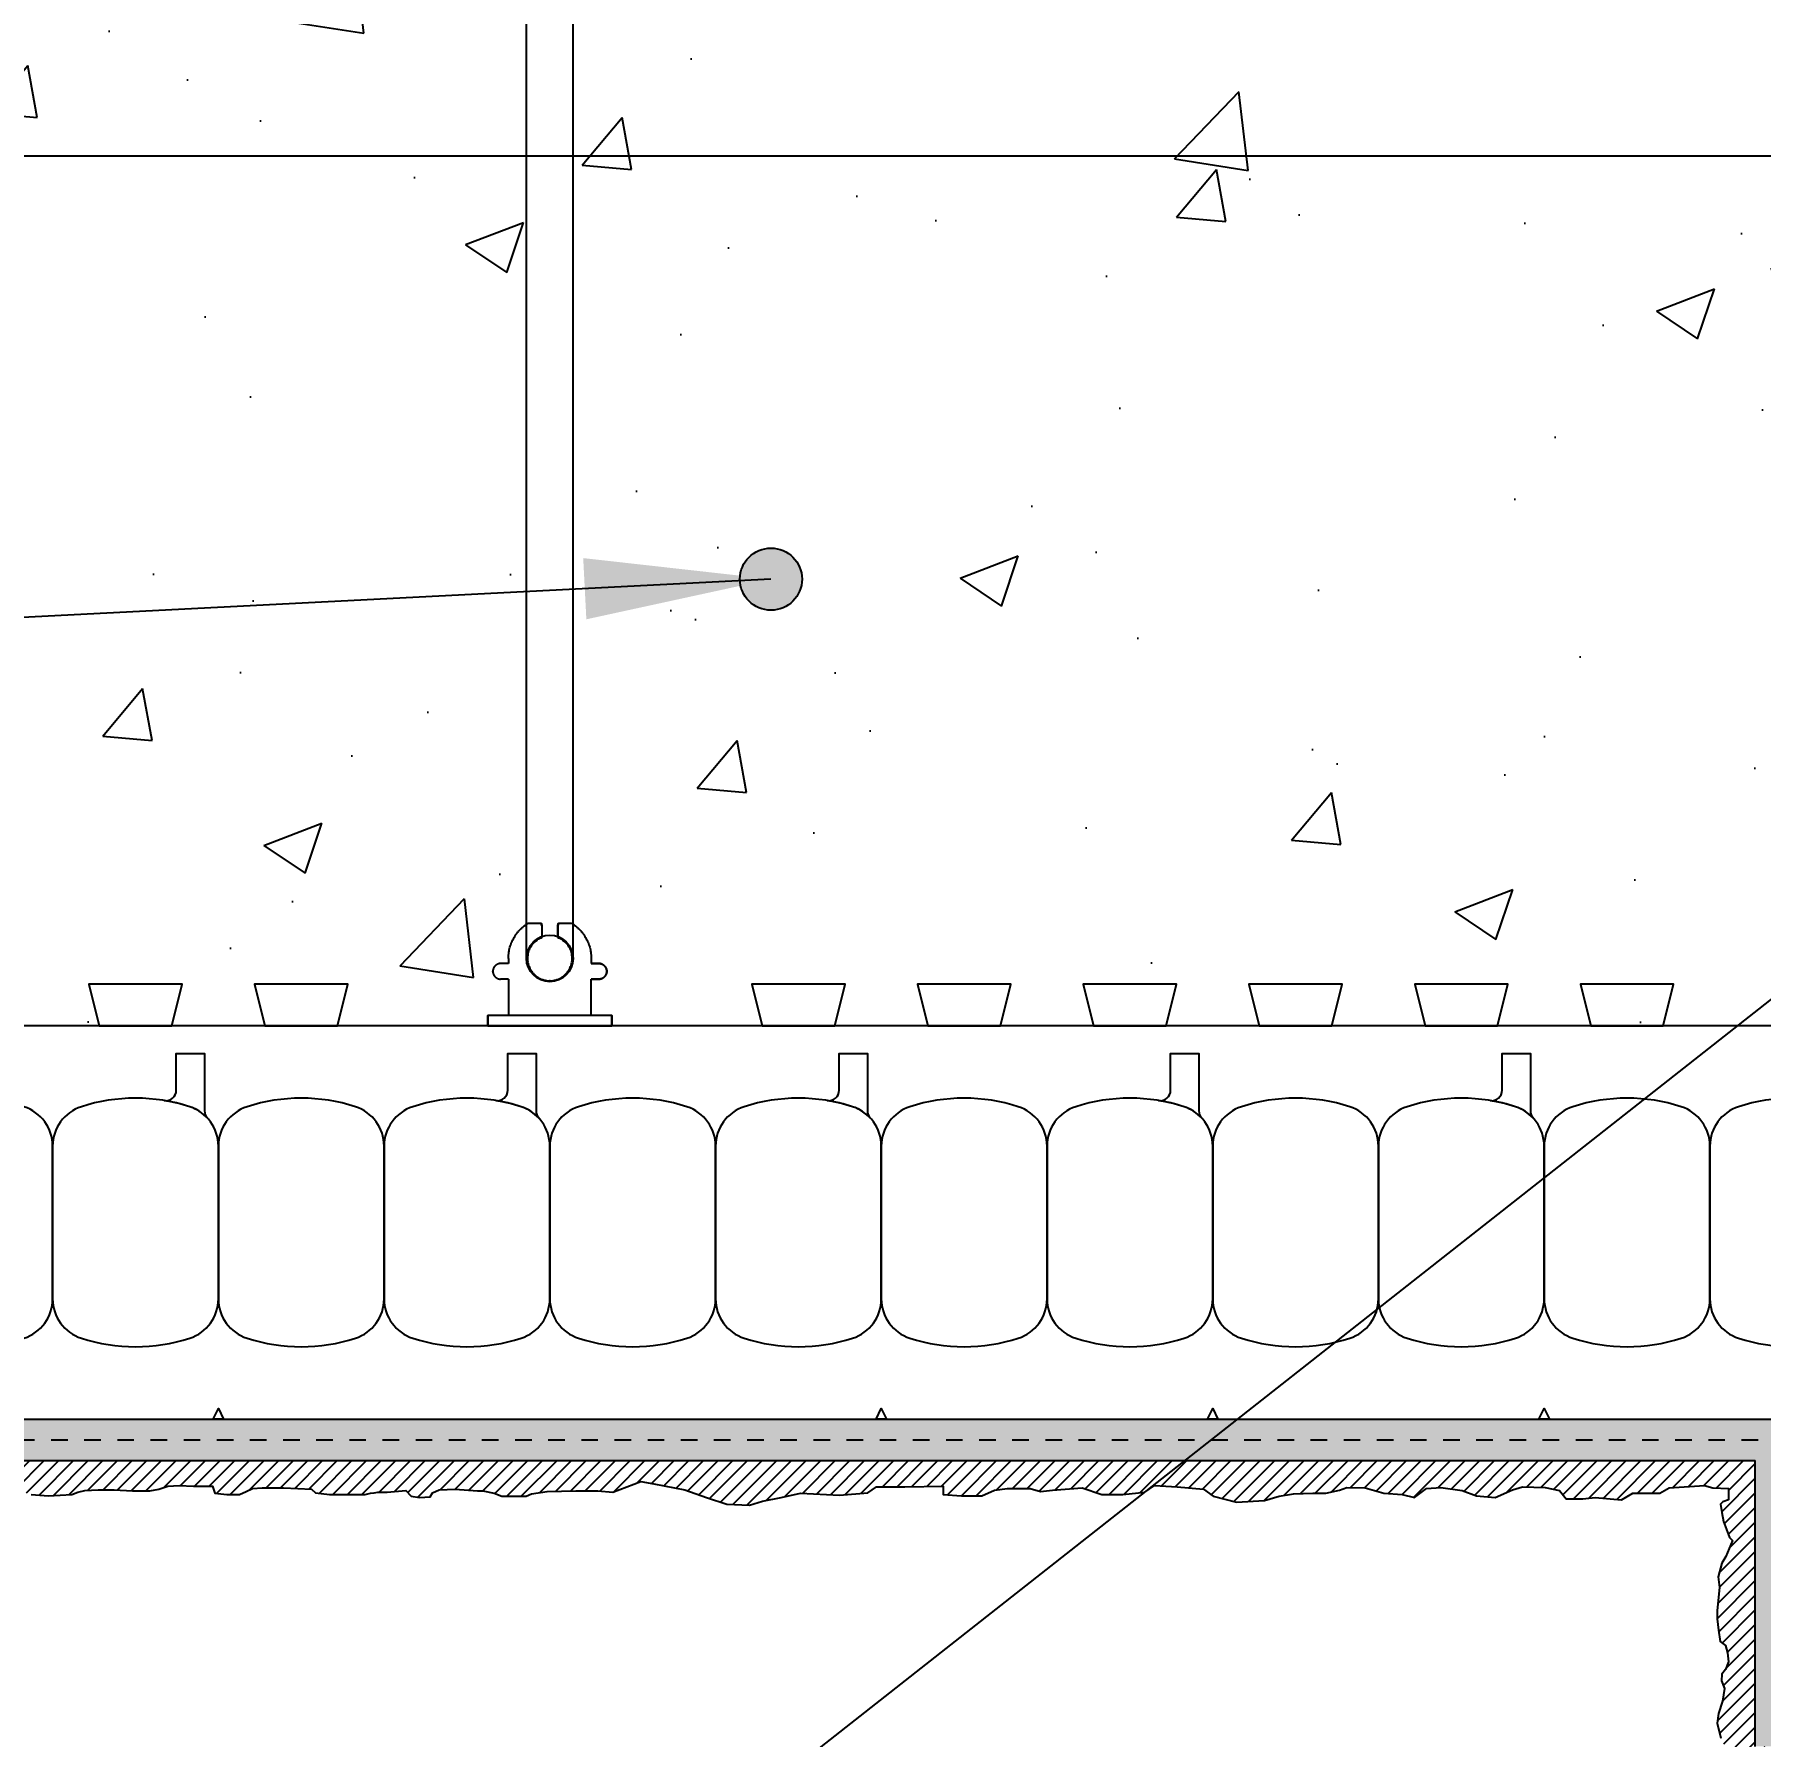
# Model space of a CAD drawing. Header units: inches. Extents: x 2946.6 to 3002.8, y 460.2 to 543.2.
# Drawn here: x 2966.12 to 2976.53, y 515.18 to 525.46 of the extents above; entities that cross this region are included whole.
import ezdxf

# ---------------------------------------------------------------- set-up
doc = ezdxf.new("R2010")
doc.units = ezdxf.units.IN
doc.header["$LTSCALE"] = 0.5
doc.header["$MEASUREMENT"] = 0
doc.linetypes.add('DASHED2', pattern=[0.375, 0.25, -0.125])
doc.layers.get('0').update_dxf_attribs({"linetype": 'CONTINUOUS'})
doc.layers.get('Defpoints').update_dxf_attribs({"linetype": 'CONTINUOUS'})
for name, color, linetype in [('HATCH', 12, 'CONTINUOUS'), ('line25', 2, 'CONTINUOUS'), ('LINE50', 5, 'CONTINUOUS'), ('LINE65', 3, 'CONTINUOUS'), ('LINE9', 9, 'CONTINUOUS'), ('TEXT', 4, 'CONTINUOUS')]:
    doc.layers.add(name, color=color, linetype=linetype)
doc.styles.add('DIM', font='romans.shx', dxfattribs={"width": 0.7})
doc.dimstyles.new('ext_12', dxfattribs={"dimscale": 12, "dimtxt": 0.09375, "dimasz": 0.09375, "dimexe": 0.09375, "dimexo": 0.0625, "dimgap": 0.0625, "dimtad": 1, "dimdec": 1, "dimzin": 3, "dimdsep": 46, "dimlunit": 4, "dimtxsty": 'DIM', "dimcen": 0.09, "dimdle": 0.09375, "dimclrt": 4, "dimadec": 0, "dimazin": 0, "dimtfac": 1, "dimtdec": 1, "dimtmove": 2, "dimatfit": 3, "dimfxl": 0, "dimfrac": 2, "dimtolj": 1, "dimtzin": 0, "dimarcsym": 0})
doc.dimstyles.new('ext_8', dxfattribs={"dimscale": 8, "dimtxt": 0.09375, "dimasz": 0.09375, "dimexe": 0.09375, "dimexo": 0.0625, "dimgap": 0.0625, "dimtad": 1, "dimdec": 1, "dimzin": 3, "dimdsep": 46, "dimlunit": 4, "dimtxsty": 'DIM', "dimcen": 0.09, "dimdle": 0.09375, "dimclrt": 4, "dimadec": 0, "dimazin": 0, "dimtfac": 1, "dimtdec": 1, "dimtmove": 2, "dimatfit": 3, "dimfxl": 0, "dimfrac": 2, "dimtolj": 1, "dimtzin": 0, "dimarcsym": 0})

# ---------------------------------------------------------------- blocks, each defined once
blk = doc.blocks.new('Connector')
blk.add_point((0.2709174698770802, 1.661931555041463e-06))
at = {"layer": 'LINE9'}
for p, q in [((-3.258168725484012e-05, 0.3749992150000656), (3.258168725484012e-05, -0.3749992150000656)), ((0.06241786328238064, -0.3749992148524877), (0.06241786328238064, 0.3749992443783929)), ((0.2812174256824029, 0.2499994843784696), (0.06241786620012491, 0.2499994843784696))]:
    blk.add_line(p, q, dxfattribs=at)
for points, weights in [([(0.007417973282404233, 0.3749992443784497), (0.003675450510719713, 0.3749992443784497), (-3.25743263793754e-05, 0.3749992443784497)], [1, 0.9725870691378072, 0.9503054881147847]), ([(0.3272173336824018, 0.3434992873784556), (0.3081635517900478, 0.3434992873783988), (0.2812174256824314, 0.3165531612708667), (0.2812174256824029, 0.2974993793784568)], [1, 0.85355339, 0.85355339, 1]), ([(0.3280923319323996, 0.3434992873784556), (0.3272173336824302, 0.3434992873784556), (0.3272173336824018, 0.3434992873784556)], [1, 0.70710678, 1]), ([(0.3749672381823963, 0.2974993793784568), (0.3749672381823964, 0.3165531612708667), (0.3480211220747584, 0.3434992873783988), (0.3289673301823974, 0.3434992873784556)], [1, 0.85355339, 0.85355339, 1]), ([(0.4059171863186535, 0.2499994812478752), (0.5456119710193006, 0.2499994818511543), (0.6188283582062053, 0.1310289191654936)], [0.9584044154091053, 0.794674173519109, 0.86465157111261]), ([(0.6188283615153448, 0.05237709487580038), (0.6117085634233241, 0.04899987637845172), (0.6038283904591744, 0.04899987637845173)], [0.8361502417800951, 0.892081430621068, 1]), ([(0.6038283904591744, -0.0489998776216619), (0.6117085625107617, -0.048999877621605), (0.6188283599457839, -0.05237709537464598)], [1, 0.892081441770365, 0.8361502533368361]), ([(0.6188283613946357, -0.131028911892309), (0.5456119750629149, -0.2499994738277503), (0.4059171864701652, -0.2499994726211348)], [0.8646515744283529, 0.7946741696858824, 0.9584044151948177]), ([(0.2812174256824029, -0.2974993806216669), (0.2812174256824314, -0.3165531625140199), (0.3081635517900478, -0.3434992886216657), (0.3272173336824018, -0.3434992886216657)], [1, 0.85355339, 0.85355339, 1]), ([(0.3272173336824018, -0.3434992886216657), (0.2812174256824029, -0.3434992886216657), (0.2812174256824029, -0.2974993806216669)], [1, 0.70710678, 1]), ([(0.3289673301823974, -0.3434992886216657), (0.3480211120747487, -0.3434992886216657), (0.3749672381823964, -0.3165531625140199), (0.3749672381823963, -0.2974993806216669)], [1, 0.85355339, 0.85355339, 1]), ([(0.3749672381823963, -0.2974993806216669), (0.3749672381823963, -0.3434992886216657), (0.3289673301823974, -0.3434992886216657)], [1, 0.70710678, 1]), ([(-3.257432646819325e-05, -0.3749992256215302), (0.003675450510687739, -0.374999225621644), (0.007417973282404233, -0.374999225621644)], [0.9503054881146419, 0.9725870691377194, 1])]:
    blk.add_rational_spline(points, weights, degree=2, dxfattribs=at)
for points, degree in [([(-3.257431322012394e-05, 0.3749992150000656), (0.002445673934634129, 0.3749992149990992), (0.004938010751889266, 0.3749992149986445), (0.007417973282404233, 0.3749992149986445)], 3), ([(0.007417973282404233, 0.3749992149986445), (0.02144967107233597, 0.3749992149986445), (0.05068376975444622, 0.3749992150304199), (0.06241786328238064, 0.3749992151096597), (0.06241786328238064, 0.3749992151476311)], 3), ([(0.3272173336824018, 0.3434992873784556), (0.3272173336824018, 0.3434992873784556), (0.3276798538016727, 0.3434992873784556), (0.3280923319323996, 0.3434992873784556)], 3), ([(0.3280923319323996, 0.3434992873784556), (0.3285048100631265, 0.3434992873784556), (0.3289673301823974, 0.3434992873784556), (0.3289673301823974, 0.3434992873784556)], 3), ([(0.2812174256824029, 0.2499994843784696), (0.2812174256824029, 0.2974993793784568)], 1), ([(0.3749672381823963, 0.2499994843784127), (0.3749672381823963, 0.2974993793784568)], 1), ([(0.4059171862823838, 0.2499994843784127), (0.3749672381824247, 0.2499994843784127)], 1), ([(0.4059171862823838, 0.2499994699233587), (0.4059171862823838, 0.2499994699233587)], 1), ([(0.4059171862823838, 0.249999476991042), (0.4059171862823838, 0.249999476991042)], 1), ([(0.4059171862823838, 0.2499994631285238), (0.4059171862823838, 0.2499994631285238)], 1), ([(0.4059171862943758, 0.249999472276335), (0.4059171862943758, 0.249999472276335)], 1), ([(0.4059171862944932, 0.2499994629444077), (0.4059171862944932, 0.2499994629444077)], 1), ([(0.4059171862943742, 0.249999481248273), (0.4059171862943742, 0.249999481248273)], 1), ([(0.4059171862823838, 0.2499994536202114), (0.4059171862823838, 0.2499994536202114)], 1), ([(0.4059171869207354, 0.2499994612480298), (0.4059171869207354, 0.2499994612480298)], 1), ([(0.4059171869207372, 0.2499994522762625), (0.4059171869207372, 0.2499994522762625)], 1), ([(0.4059171862823838, 0.2499994489084604), (0.4059171862823838, 0.2499994489084604)], 1), ([(0.4059171862823838, 0.2499994289085014), (0.4059171862823838, 0.2499994289085014)], 1), ([(0.4059171862823838, 0.2499994243785925), (0.4059171862823838, 0.2499994243785925)], 1), ([(0.4059171862823838, 0.2499994336203092), (0.4059171862823838, 0.2499994336203092)], 1), ([(0.4059171862823838, 0.2499994443784947), (0.4059171862823838, 0.2499994443784947)], 1), ([(0.4059171869025171, 0.249999441276436), (0.4059171869025171, 0.249999441276436)], 1), ([(0.4059171869023155, 0.249999436259208), (0.4059171869023155, 0.249999436259208)], 1), ([(0.4059171869023155, 0.2499994310406979), (0.4059171869023155, 0.2499994310406979)], 1), ([(0.4059171869207354, 0.2499994429444489), (0.4059171869207354, 0.2499994429444489)], 1), ([(0.4059171862823838, 0.249999412423512), (0.4059171862823838, 0.249999412423512)], 1), ([(0.4059171862823838, 0.2499994073660394), (0.4059171862823838, 0.2499994073660394)], 1), ([(0.4059171862823838, 0.2499994166809704), (0.4059171862823838, 0.2499994166809704)], 1), ([(0.4059171869022897, 0.2499994207671026), (0.4059171869022897, 0.2499994207671026)], 1), ([(0.4059171869024034, 0.2499994167795369), (0.4059171869024034, 0.2499994167795369)], 1), ([(0.4059171869024603, 0.24999941261155), (0.4059171869024603, 0.24999941261155)], 1), ([(0.6188283604591653, 0.1310289223200191), (0.6188283604591653, 0.05237707962402895)], 1), ([(0.6188283582062333, 0.1310289058735696), (0.6188283582062333, 0.1310289058735696)], 1), ([(0.6188283574903464, 0.1310288675704844), (0.6188283574903464, 0.1310288675704844)], 1), ([(0.6188283575187397, 0.1310288869905837), (0.6188283575187397, 0.1310288869905837)], 1), ([(0.6188283575901625, 0.1310288507556895), (0.6188283575901625, 0.1310288507556895)], 1), ([(0.6038283904591744, 0.04899987637845173), (0.5317104146954286, 0.04899987637845173)], 1), ([(0.5317104146954286, 0.0489998663784438), (0.5317104146954286, 0.0489998663784438)], 1), ([(0.5317104052942073, 0.04899987270937955), (0.5317104052942073, 0.04899987270937955)], 1), ([(0.5317103998444601, 0.04899985060399716), (0.5317103998444601, 0.04899985060399716)], 1), ([(0.531710395023997, 0.04899992448930039), (0.531710395023997, 0.04899992448930039)], 1), ([(0.5317103995546741, 0.04899992777115517), (0.5317103995546741, 0.04899992777115517)], 1), ([(0.5317103976323132, 0.04899992715247137), (0.5317103976323132, 0.04899992715247137)], 1), ([(0.5317104041095337, 0.04899992707033263), (0.5317104041095337, 0.04899992707033263)], 1), ([(0.5317104146954286, 0.04899984637848478), (0.5317104146954286, 0.04899984637848478)], 1), ([(0.5317104146954286, 0.04899982637852576), (0.5317104146954286, 0.04899982637852576)], 1), ([(0.5317104146954286, 0.04899980689510288), (0.5317104146954286, 0.04899980689510288)], 1), ([(0.6038283904591744, 0.04899987511755102), (0.6089535437752751, 0.04899987429752786), (0.6141977466683137, 0.05018059706043845), (0.6188283630154707, 0.05237709171308937)], 3), ([(0.6038283904591744, 0.0489998663784438), (0.6038283904591744, 0.0489998663784438)], 1), ([(0.6038283904591744, 0.04899984637848478), (0.6038283904591744, 0.04899984637848478)], 1), ([(0.6038283904591744, 0.04899982637852576), (0.6038283904591744, 0.04899982637852576)], 1), ([(0.6038283904591744, 0.04899980689510288), (0.6038283904591744, 0.04899980689510288)], 1), ([(0.5317104146954286, -0.04899975813844391), (0.5317104146954286, -0.04899975813844391)], 1), ([(0.5317104146954286, -0.04899977762186679), (0.5317104146954286, -0.04899977762186679)], 1), ([(0.5317104146954286, -0.04899981762178483), (0.5317104146954286, -0.04899981762178483)], 1), ([(0.5317104146954286, -0.04899979762182581), (0.5317104146954286, -0.04899979762182581)], 1), ([(0.5317104146954286, -0.0489998776216619), (0.6038283904591744, -0.0489998776216619)], 1), ([(0.6038283904591744, -0.04899987608649169), (0.579789061094008, -0.0489998776216619), (0.5557497317288416, -0.0489998776216619), (0.5317104023636752, -0.04899988870317272)], 3), ([(0.6038283904591744, -0.04899976710537955), (0.6038283904591744, -0.04899976710537955)], 1), ([(0.6038283904591744, -0.04899975813844391), (0.6038283904591744, -0.04899975813844391)], 1), ([(0.6038283904591744, -0.04899978762181788), (0.6038283904591744, -0.04899978762181788)], 1), ([(0.6038283904591744, -0.04899977762186679), (0.6038283904591744, -0.04899977762186679)], 1), ([(0.6038283904591744, -0.04899982762179277), (0.6038283904591744, -0.04899982762179277)], 1), ([(0.6038283904591744, -0.04899981762178483), (0.6038283904591744, -0.04899981762178483)], 1), ([(0.6038283904591744, -0.04899980762183374), (0.6038283904591744, -0.04899980762183374)], 1), ([(0.6038283904591744, -0.04899979762182581), (0.6038283904591744, -0.04899979762182581)], 1), ([(0.6188283630154707, -0.05237709086724705), (0.6141977462140495, -0.05018059748231805), (0.6089535436424036, -0.04899987508798019), (0.6038283904591744, -0.04899987608649169)], 3), ([(0.6188283604591653, -0.05237709086724705), (0.6188283604591653, -0.1310289135632782)], 1), ([(0.6188283579685141, -0.1310288013841552), (0.6188283579685141, -0.1310288013841552)], 1), ([(0.6188283580889653, -0.1310288178411209), (0.6188283580889653, -0.1310288178411209)], 1), ([(0.6188283581260245, -0.1310288372471798), (0.6188283581260245, -0.1310288372471798)], 1), ([(0.6188283582309848, -0.1310288570766085), (0.6188283582309848, -0.1310288570766085)], 1), ([(0.06241786328238064, -0.2499994756216148), (0.2812174256824029, -0.249999475621615)], 1), ([(0.2812174256824029, -0.2974993806216669), (0.2812174256824029, -0.249999475621615)], 1), ([(0.2812174256824029, -0.249999475621615), (0.2812174256824029, -0.2974993806216669)], 1), ([(0.3749672381823963, -0.2499994756216717), (0.3749672381823963, -0.2974993806216669)], 1), ([(0.3749672381823963, -0.2974993806216669), (0.3749672381823963, -0.2499994756216717)], 1), ([(0.4059171862823838, -0.2499994756216717), (0.3749672381750919, -0.2499994756216717)], 1), ([(0.4059171857033483, -0.2499993720105576), (0.4059171857033483, -0.2499993720105576)], 1), ([(0.4059171853899156, -0.2499993680230489), (0.4059171853899156, -0.2499993680230489)], 1), ([(0.4059171850899226, -0.2499993638547204), (0.4059171850899226, -0.2499993638547204)], 1), ([(0.4059171857419749, -0.2499993925196623), (0.4059171857419749, -0.2499993925196623)], 1), ([(0.4059171853898016, -0.2499993875022073), (0.4059171853898016, -0.2499993875022073)], 1), ([(0.4059171850513268, -0.2499993822838682), (0.4059171850513268, -0.2499993822838682)], 1), ([(0.405917185133978, -0.249999432491273), (0.405917185133978, -0.249999432491273)], 1), ([(0.4059171847819468, -0.2499994235196193), (0.4059171847819468, -0.2499994235196193)], 1), ([(0.4059171844434954, -0.2499994141876921), (0.4059171844434954, -0.2499994141876921)], 1), ([(0.4059171857601891, -0.2499994124910861), (0.4059171857601891, -0.2499994124910861)], 1), ([(0.4059171854081907, -0.249999403519319), (0.4059171854081907, -0.249999403519319)], 1), ([(0.007417973282404233, -0.3749992150014743), (0.004938010753196664, -0.3749992150014743), (0.002445673934946768, -0.3749992150010196), (-3.257431313485881e-05, -0.3749992150000532)], 3), ([(0.06241786328238064, -0.3749992148524877), (0.06241786328238064, -0.3749992148905159), (0.05068376975444622, -0.3749992149696988), (0.02144967107233597, -0.3749992150014743), (0.007417973282404233, -0.3749992150014743)], 3), ([(0.3280923319323996, -0.3434992886216657), (0.3276798538016443, -0.3434992886216657), (0.3272173336824018, -0.3434992886216657), (0.3272173336824018, -0.3434992886216657)], 3), ([(0.3289673301823974, -0.3434992886216657), (0.3289673301823974, -0.3434992886216657), (0.3285048100631265, -0.3434992886216657), (0.3280923319323996, -0.3434992886216657)], 3)]:
    blk.add_open_spline(points, degree=degree, dxfattribs=at)
for points, weights, knots in [([(0.06241786730985413, 0.3749992443783931), (0.06241786854196008, 0.3749992443784498), (0.04630877539782219, 0.3749992443784497), (0.03019967615492369, 0.3749992443785634), (0.007417973835350365, 0.3749992443785634)], [0.8687188585685339, 0.861102746415096, 1, 0.8611027342883395, 0.8687188598984209], [0, 0, 0, 0.4999999781731538, 0.4999999781731538, 1, 1, 1]), ([(0.5317104048302843, 0.04899987390064713), (0.4716783751912068, 0.2031150203294549), (0.332712202692651, 0.1134281874892683), (0.1569597641982092, 4.346083437578585e-09), (0.3327122026926226, -0.1134281887647656), (0.4716783699598199, -0.2031150182285097), (0.5317104030229416, -0.04899987134177148)], [0.899508922285991, 0.5997182152975012, 1, 0.54226024, 1, 0.5997182243345061, 0.8995089087494773], [0, 0, 0, 0.3181123135056626, 0.3181123135056626, 0.6818876936762344, 0.6818876936762344, 1, 1, 1]), ([(0.007417973035650509, -0.374999225621758), (0.03019967149134928, -0.374999225621644), (0.04630876560347374, -0.374999225621644), (0.06241785921338838, -0.3749992256216439), (0.0624178606516388, -0.3749992256217576)], [0.8687188593189243, 0.8611027395725566, 1, 0.8611027429575047, 0.8687188589477123], [0, 0, 0, 0.5000000060925393, 0.5000000060925393, 1, 1, 1])]:
    blk.add_rational_spline(points, weights, degree=2, knots=knots, dxfattribs=at)
blk = doc.blocks.new('*D8')
at = {"layer": 'Defpoints', "color": 0}
for p in [(2978.227059654286, 522.7239283018733), (2979.727059654285, 519.9738931750296), (2979.727059654285, 512.3004422623346)]:
    blk.add_point(p, dxfattribs=at)
at = {"layer": 'TEXT', "color": 0, "lineweight": -2}
for p, q in [((2978.227059654286, 522.2239283018733), (2978.227059654286, 511.5504422623346)), ((2979.727059654285, 519.4738931750296), (2979.727059654285, 511.5504422623346)), ((2977.477059654286, 512.3004422623346), (2976.727059654286, 512.3004422623346)), ((2978.227059654286, 512.3004422623346), (2979.727059654285, 512.3004422623346)), ((2980.477059654285, 512.3004422623346), (2981.227059654285, 512.3004422623346))]:
    blk.add_line(p, q, dxfattribs=at)
at = {"layer": 'TEXT', "color": 0}
for points in [[(2977.477059654286, 512.4254422623346), (2977.477059654286, 512.1754422623346), (2978.227059654286, 512.3004422623346)], [(2980.477059654285, 512.4254422623346), (2980.477059654285, 512.1754422623346), (2979.727059654285, 512.3004422623346)]]:
    blk.add_solid(points, dxfattribs=at)
at = {"layer": 'TEXT', "color": 4, "insert": (2979.212486930365, 509.2790243790389), "char_height": 0.75, "attachment_point": 5, "style": 'DIM'}
blk.add_mtext('\\A1;1 1/2" \\P (38mm)MIN. \\PCOVER', dxfattribs=at)

msp = doc.modelspace()

# ---------------------------------------------------------------- hatches: boundary and pattern name
at = {"layer": 'HATCH'}
h = msp.add_hatch(dxfattribs=at)
h.set_pattern_fill('AR-CONC', color=256, scale=0.5)
h.set_pattern_definition([(49.99999999999999, (0, 0), (3.586300913003767, -0.3137606749129755), [0.375, -4.125]), (355, (0, 0), (-0.693756668065, 3.760960668500059), [0.3, -3.3]), (100.45144446, (0.298858405, -0.02614672), (2.89254423363556, 3.447199954843147), [0.3187009599999999, -3.505710559999999]), (46.18420000000001, (0, 1), (5.336206653357862, -0.8275964039653827), [0.5625, -6.1875]), (96.63563549, (0.444683725, 0.931033465), (4.673309728371142, 4.870593003872752), [0.47805171, -5.258568799999999]), (351.1841639899999, (0, 1), (4.673309725273866, 4.870593001349951), [0.45, -4.950000005]), (21, (0.5, 0.75), (2.984535260592308, -2.013094453326694), [0.375, -4.125]), (326.0000000000001, (0.5, 0.75), (1.216576659607909, 3.625750225234265), [0.3, -3.3]), (71.45144474, (0.74871127, 0.58224213), (4.201111883649856, 1.612655764031769), [0.31870095, -3.50571056]), (37.50000000000001, (0, 0), (0.06079927658645334, 1.664469269156557), [0, -3.26, 0, -3.35, 0, -3.3125]), (7.499999999999999, (0, 0), (1.315347687210743, 1.972058559411801), [0, -1.91, 0, -3.185, 0, -1.2625]), (327.5, (-1.115, 0), (2.669112180862045, -0.1127743586718988), [0, -1.25, 0, -3.9, 0, -5.175]), (317.5, (-1.615, 0), (2.915930846711931, 0.5005249116615886), [0, -1.625, 0, -2.59, 0, -3.675])])
h.paths.add_polyline_path([(2957.617690486776, 529.9739257493436), (2960.852060409905, 529.9739257493436), (2961.086389944045, 529.3613077110647), (2961.086389944044, 520.0865488926875), (2960.852060409905, 519.4739308543955), (2957.617690486776, 519.4738931750305), (2957.617690486776, 523.8488931750304), (2958.617690486776, 524.8488931750308), (2956.617690486776, 524.8488931750308), (2957.617690486776, 525.8488931750305)])
h.paths.add_polyline_path([(2961.602058869284, 529.9739257493436), (2968.852060409905, 529.9739257493436), (2969.086389944045, 529.3613077110647), (2969.086389944044, 520.0865488926875), (2968.852060409905, 519.4739308543955), (2961.602058869284, 519.4739308543955), (2961.367639944044, 520.0866097271135), (2961.367639944044, 529.3612468766389)])
h.paths.add_polyline_path([(2969.602058869284, 529.9739257493436), (2976.852060409905, 529.9739257493436), (2977.086389944045, 529.3613077110647), (2977.086389944044, 520.0865488926875), (2976.852060409905, 519.4739308543955), (2969.602058869284, 519.4739308543955), (2969.367639944044, 520.0866097271135), (2969.367639944044, 529.3612468766389)])
h.paths.add_polyline_path([(2977.602058869284, 529.9739257493436), (2979.727059654285, 529.9739257493436), (2979.727059654285, 519.4739308543955), (2977.602058869284, 519.4739308543955), (2977.367639944044, 520.0866097271135), (2977.367639944044, 529.3612468766389)])
h = msp.add_hatch(dxfattribs=at)
h.set_pattern_fill('AR-SAND', color=256, scale=0.05)
h.set_pattern_definition([(37.50000000000001, (294.7789742895789, 17.78839890758314), (-0.003149667905480408, 0.09634118845065794), [0, -0.07600000000000001, 0, -0.085, 0, -0.08125]), (7.499999999999999, (294.7789742895789, 17.78839890758314), (0.08848883526338636, 0.141107303261487), [0, -0.041, 0, -0.0685, 0, -0.02625]), (327.5, (294.7174742895791, 17.78839890758314), (0.1557070930875748, 0.0002829526768482471), [0, -0.025, 0, -0.09000000000000001, 0, -0.1175]), (317.5, (294.7174742895791, 17.78839890758314), (0.1503063302286147, 0.04388377824671247), [0, -0.0125, 0, -0.059, 0, -0.0675])])
h.paths.add_polyline_path([(2980.846747213864, 517.0988931750304), (2976.751018089273, 517.0988931750305), (2976.751018089273, 516.9738931750305), (2980.846747213864, 516.9738931750304)])
h.paths.add_polyline_path([(2981.096747213862, 515.123887886193), (2980.846747213863, 515.123887886193), (2980.846747213863, 519.9738935417247), (2981.096747213864, 519.9738935417246)])
h.paths.add_polyline_path([(2976.751018089272, 515.373887886193), (2981.096747213862, 515.373887886193), (2981.096747213862, 515.1238878861891), (2976.751018089272, 515.1238878861891)])
h.paths.add_polyline_path([(2976.501018089273, 516.8488931750305), (2976.751018089272, 516.8488931750305), (2976.751018089272, 515.1238878861925), (2976.501018089273, 515.1238878861925)])
h.paths.add_polyline_path([(2957.617690486776, 517.0988931750305), (2976.751018089273, 517.0988931750305), (2976.751018089273, 516.8488931750305), (2957.617690486776, 516.8488931750305)])
h.paths.add_polyline_path([(2980.846747213863, 515.373887886193), (2981.096747213862, 515.373887886193), (2981.096747213862, 515.123887886193), (2980.846747213863, 515.123887886193)], flags=16)
h = msp.add_hatch(dxfattribs=at)
h.set_pattern_fill('ANSI31', color=256, scale=0.5)
h.set_pattern_definition([(45, (78.32865260365134, 41.29554230352585), (-0.04419417382415922, 0.04419417382415922), [])])
h.paths.add_polyline_path([(2957.617690486776, 516.6628394508681), (2957.671848065144, 516.666223762873), (2957.754659089924, 516.673421667761), (2958.096679765397, 516.673421667761), (2958.157893651454, 516.6590258579868), (2958.273093053315, 516.6554269055428), (2958.345098177726, 516.6662237628723), (2958.406312063788, 516.6770353700082), (2958.510720227293, 516.6590258579869), (2958.625919629151, 516.6446300482127), (2958.759138639626, 516.6446300482125), (2958.845541856523, 516.6554269055428), (2958.942750973783, 516.6770353700081), (2959.036353236921, 516.6806343224521), (2959.140761400423, 516.6806343224521), (2959.194761578233, 516.673421667761), (2959.277572603014, 516.6698227153171), (2959.356776773672, 516.6482290006568), (2959.45757808305, 516.6446300482125), (2959.525991015349, 516.669822715317), (2959.608802040129, 516.6878322273383), (2959.707843908471, 516.6912836817314), (2959.805038363726, 516.6552941572966), (2959.880650342266, 516.6408835977195), (2959.970660413287, 516.6408835977195), (2960.024660591097, 516.6444825501617), (2960.042665537702, 516.6444825501617), (2960.12186970836, 516.6516804550498), (2960.147073701205, 516.6660910146263), (2960.154272747446, 516.669689967071), (2960.229870063978, 516.669689967071), (2960.27307900343, 516.6552941572966), (2960.28027804967, 516.6336856928315), (2960.323486989124, 516.6300867403894), (2960.377487166932, 516.6336856928315), (2960.449492291348, 516.6336856928315), (2960.485487522552, 516.6372846452755), (2960.4927012308, 516.6480815026055), (2960.503492469155, 516.6552941572951), (2960.521497415765, 516.666091014627), (2960.651109572113, 516.666091014627), (2960.719507842405, 516.6408835977195), (2960.805911059301, 516.6408835977195), (2960.823916005907, 516.6552941572968), (2960.852726852882, 516.6696899670727), (2960.877916183716, 516.6804868244013), (2960.967926254737, 516.6876847292874), (2961.029140140796, 516.6912836817314), (2961.065135372001, 516.6804868244014), (2961.090339364847, 516.6768878719573), (2961.137140496417, 516.6660910146271), (2961.194747528348, 516.666091014627), (2961.295548837729, 516.6624920621849), (2961.324359684706, 516.6696899670732), (2961.371160816268, 516.6804868244012), (2961.389165762875, 516.6804868244012), (2961.507972018862, 516.6696899670711), (2961.601574281997, 516.6660910146271), (2961.639666180434, 516.6408540981097), (2961.758487098427, 516.644453050552), (2961.837691269084, 516.6660615150173), (2961.927686678097, 516.6660615150172), (2962.006905510761, 516.6624625625732), (2962.100507773898, 516.6624625625732), (2962.147308905468, 516.6516509554382), (2962.280513253933, 516.6552499078822), (2962.323722193385, 516.6876552296776), (2962.388528271561, 516.6984668368127), (2962.514533573786, 516.6984668368127), (2962.582946506085, 516.6876552296776), (2962.640538876011, 516.6804573247914), (2962.716150854551, 516.6804573247914), (2962.795355025206, 516.6912541821217), (2962.870967003747, 516.6696604674612), (2963.047380291664, 516.6696604674612), (2963.112186369839, 516.6912541821216), (2963.230992625824, 516.6912541821216), (2963.306589942354, 516.6768583723474), (2963.479411038159, 516.6768583723475), (2963.535243967045, 516.6732299202936), (2963.585651952742, 516.6624183131585), (2963.754866194417, 516.6588193607165), (2963.855667503803, 516.6480225033863), (2964.006876798867, 516.633626693612), (2964.096886869891, 516.6336266936119), (2964.204887225508, 516.637225646056), (2964.341698428099, 516.6876257300679), (2964.424509452881, 516.69122468251), (2964.593723694557, 516.687625730068), (2964.690932811819, 516.6444235509422), (2964.806132213679, 516.637225646056), (2964.878137338093, 516.6372256460559), (2964.946550270393, 516.6480225033861), (2965.014948540686, 516.6552204082724), (2965.083361472985, 516.6588193607162), (2965.191361828602, 516.6624183131585), (2965.248968860536, 516.630027741168), (2965.338978931559, 516.6300277411679), (2965.460439011107, 516.6480225033862), (2965.687260284718, 516.6480225033861), (2965.741260462526, 516.6660320154075), (2965.863673572635, 516.6768288727376), (2965.993285728986, 516.6804278251799), (2966.09769389249, 516.644423550942), (2966.202102055992, 516.6372256460559), (2966.342505450697, 516.6444235509421), (2966.37851534391, 516.6588193607163), (2966.421709621355, 516.6696309678514), (2966.500928454017, 516.6732299202936), (2966.598122909272, 516.6732299202937), (2966.709730119015, 516.6660320154074), (2966.814138282518, 516.6660320154075), (2966.868153122336, 516.6768288727376), (2966.922153300146, 516.694823634954), (2966.990551570436, 516.698422587398), (2967.076969449345, 516.6948236349541), (2967.192168851202, 516.694823634954), (2967.206566943684, 516.6516214558283), (2967.2785720681, 516.6444235509421), (2967.354184046639, 516.6444235509421), (2967.393786131967, 516.6624183131585), (2967.433388217295, 516.6804278251799), (2967.490995249229, 516.6840267776238), (2967.62060740558, 516.6840267776238), (2967.707010622517, 516.6804278251818), (2967.789821647257, 516.6768288727377), (2967.813984637489, 516.6552204082725), (2967.896795662272, 516.6444088011372), (2968.112811035517, 516.6444088011372), (2968.145214074605, 516.6516214558285), (2968.188408352049, 516.6588193607163), (2968.246015383982, 516.6588193607163), (2968.357622593727, 516.6696162180447), (2968.390025632815, 516.633611943807), (2968.440433618507, 516.6264140389209), (2968.505239696682, 516.630012991363), (2968.519637789163, 516.6552204082724), (2968.559239874491, 516.6732151704888), (2968.656448991752, 516.6768141229327), (2968.78965334022, 516.6660172656026), (2968.822056379306, 516.6660172656025), (2968.890469311606, 516.6516214558286), (2968.937270443176, 516.633611943807), (2969.084872884122, 516.6336119438071), (2969.117275923209, 516.6480077535793), (2969.210892848356, 516.6624183131585), (2969.38369928215, 516.6660172656025), (2969.516903630616, 516.6660172656025), (2969.606913701637, 516.6588193607163), (2969.776127943315, 516.7236152545007), (2969.855332113963, 516.7092194447284), (2970.042551302253, 516.6732151704889), (2970.172163458599, 516.6264140389205), (2970.294561906705, 516.5868108122373), (2970.431373109294, 516.579612907351), (2970.510577279949, 516.6048055744554), (2970.622184489693, 516.6264140389208), (2970.740037715116, 516.6517837036841), (2970.974058034968, 516.6409868463538), (2971.146864468763, 516.655382656128), (2971.197272454456, 516.6913869303676), (2971.370093550265, 516.6913869303676), (2971.600507015986, 516.6949858828098), (2971.600507015987, 516.6445857987978), (2971.712114225727, 516.6373878939116), (2971.834527335838, 516.6373878939116), (2971.910124652371, 516.6697784659023), (2971.989328823025, 516.6805900730374), (2972.126140025615, 516.6805900730374), (2972.187339249665, 516.6625805610142), (2972.259344374083, 516.6697784659027), (2972.439364516126, 516.6841890254796), (2972.558170772109, 516.6445857987978), (2972.684176074335, 516.6445857987978), (2972.81739508481, 516.6589816085722), (2972.875002116743, 516.6985848352539), (2973.013132900111, 516.691313181341), (2973.171541241422, 516.676917371567), (2973.229148273357, 516.6337151924429), (2973.369551668063, 516.5977109182036), (2973.538765909741, 516.608507775534), (2973.628775980761, 516.633715192443), (2973.715179197658, 516.6481110022156), (2973.830393261528, 516.6517099546596), (2973.909597432184, 516.6517099546595), (2973.992393794955, 516.6697194666806), (2974.035602734409, 516.6877142288974), (2974.147209944151, 516.6841152764553), (2974.258817153895, 516.6517099546596), (2974.370424363639, 516.6445120497735), (2974.444702099393, 516.6264730381404), (2974.516707223807, 516.6804720745963), (2974.603110440705, 516.6876847292874), (2974.732722597055, 516.669675217266), (2974.819125813951, 516.6372698954706), (2974.930747685703, 516.6264730381404), (2975.035155849207, 516.6732741697106), (2975.096355073256, 516.6912836817314), (2975.233166275847, 516.6876847292874), (2975.319569492744, 516.6696752172661), (2975.359171578072, 516.6192751332543), (2975.45997288745, 516.6192751332542), (2975.53558486599, 516.6264730381404), (2975.693993207302, 516.6120772283662), (2975.762406139602, 516.6516804550497), (2975.924406673031, 516.6516804550497), (2975.982013704965, 516.6840710270385), (2976.194436886096, 516.6984815866176), (2976.24483020978, 516.6840710270386), (2976.338447134926, 516.6804720745963), (2976.338447134926, 516.6120772283662), (2976.306044095838, 516.6012656212312), (2976.291646003358, 516.586869811459), (2976.2988450496, 516.5364697274488), (2976.309636287953, 516.4824559411909), (2976.345646181167, 516.3852547256045), (2976.363651127773, 516.367259963388), (2976.324049042444, 516.2700439980023), (2976.298845049599, 516.2304407713193), (2976.277233248868, 516.1476353655125), (2976.284432295108, 516.0828247219208), (2976.271104529257, 515.9446927971994), (2976.271104529256, 515.8942927131939), (2976.278303575498, 515.8258831171595), (2976.289094813854, 515.7574735211203), (2976.321497852942, 515.7322661042125), (2976.332303753307, 515.6890639250882), (2976.339502799547, 515.6350648886307), (2976.321497852942, 515.5882637570621), (2976.299900714219, 515.5594573877097), (2976.296308522104, 515.5198541610267), (2976.314298806701, 515.4730530294589), (2976.303507568343, 515.3974455285393), (2976.278303575498, 515.3218380276178), (2976.271104529256, 515.2642400387175), (2976.292701667979, 515.1742219782211), (2976.314298806702, 515.1598261684464), (2976.303507568344, 515.0878176199687), (2976.256706436777, 515.0266206786272), (2976.271104529257, 514.9582110825918), (2976.303507568345, 514.9546121301497), (2976.386303931117, 514.9654089874798), (2976.458309055532, 514.9258057607981), (2976.548319126555, 514.9186078559101), (2976.623931105095, 514.9474142252636), (2976.721140222356, 514.9510131777056), (2976.746329553195, 514.9510131777056), (2976.854344570821, 514.8970141412498), (2976.933548741478, 514.9258057607982), (2977.041549097095, 514.9438152728194), (2977.246773231986, 514.922206808354), (2977.275569416949, 514.8862025341145), (2977.361972633846, 514.8862025341145), (2977.451982704868, 514.9006130936939), (2977.513196590927, 514.9258057607981), (2977.545599630013, 514.9294047132403), (2977.63200284691, 514.9330036656844), (2977.707600163444, 514.9258057607979), (2977.893558418983, 514.9003918466165), (2977.972762589638, 514.9399950733002), (2978.105981600113, 514.9471929781862), (2978.152782731683, 514.9111887039469), (2978.340001919965, 514.9183866088347), (2978.538012346606, 514.9471929781863), (2978.592012524416, 514.9471929781862), (2978.700027542041, 514.914787656391), (2978.818833798026, 514.8931939417303), (2978.980848993444, 514.9075897515027), (2979.067252210363, 514.9147876563909), (2979.193257512585, 514.936396120856), (2979.337267761418, 514.9399950733), (2979.438069070795, 514.9075897515046), (2979.585686173751, 514.9039907990606), (2979.744094515064, 514.9255992635259), (2979.819706493603, 514.9579898355164), (2979.945711795829, 514.9652024902075), (2980.035721866849, 514.9507919306303), (2980.154528122834, 514.9507919306302), (2980.212135154766, 514.9327971684121), (2980.352538549475, 514.9399950733001), (2980.471344805458, 514.9831972524239), (2980.528424005081, 514.9434612774965), (2980.683225492269, 514.9038580508146), (2980.856046588071, 514.9218675628358), (2980.931643904603, 514.9434612774962), (2981.072061961317, 514.939862325054), (2981.096747213862, 514.9523576630629), (2981.131679597702, 514.9578718370753), (2981.23248090708, 514.9542728846313), (2981.311699739745, 514.9722676468496), (2981.30089383938, 515.1630858753716), (2981.261291754054, 515.2422923287372), (2981.236087761205, 515.314300877215), (2981.275689846536, 515.386309425699), (2981.308092885621, 515.436709509705), (2981.31529193186, 515.5123170106247), (2981.279296700658, 515.5879245115441), (2981.272082992408, 515.6383245955549), (2981.268490800293, 515.7319268586955), (2981.282888892771, 515.7931385498377), (2981.290087939014, 515.8327417765274), (2981.333223568423, 515.985579256926), (2981.304427383464, 516.0647857102852), (2981.264810636123, 516.1583879734267), (2981.261218444009, 516.269999748592), (2981.264810636124, 516.3456072495071), (2981.308019575578, 516.4212147504279), (2981.326024522183, 516.4860106442131), (2981.308019575578, 516.5940234669306), (2981.279223390617, 516.6660320154083), (2981.243213497403, 516.763233230987), (2981.264810636123, 516.8712460537035), (2981.264810636123, 516.9324577448508), (2981.308019575577, 517.0116641982167), (2981.326024522184, 517.0836579968883), (2981.286422436856, 517.1484686404774), (2981.279223390615, 517.2024676769322), (2981.279223390615, 517.2888867849911), (2981.304427383461, 517.3572816312193), (2981.308019575577, 517.4004838103446), (2981.293621483096, 517.4652944539353), (2981.272024344369, 517.5012987281734), (2981.232422259045, 517.5588967170736), (2981.246981633621, 517.657543413553), (2981.27218562647, 517.7043445451202), (2981.297389619314, 517.7763530935972), (2981.308195519679, 517.8771532616217), (2981.300981811431, 517.9887650367832), (2981.264986580227, 518.0175714061354), (2981.261379726103, 518.0751693950348), (2981.257787533987, 518.1543758483981), (2981.29378276519, 518.1759843128639), (2981.340598558768, 518.2191864919877), (2981.344190750884, 518.3199866600124), (2981.293782765161, 518.3811983511748), (2981.264986580226, 518.4172026253981), (2981.239782587382, 518.4855974716281), (2981.239782587382, 518.5252006983098), (2981.236190395265, 518.5720018298773), (2981.203787356178, 518.5972092467865), (2981.182175555447, 518.6188177112522), (2981.1569715626, 518.6440103783548), (2981.124568523514, 518.6764157001498), (2981.10480413587, 518.7009593758294), (2981.101285253797, 518.7074050406591), (2981.096747213863, 518.7181687935051), (2981.096747213861, 515.1238878861891), (2976.501018089272, 515.1238878861927), (2976.501018089273, 516.8488931750305), (2957.617690486776, 516.8488931750305)])
at = {"layer": 'LINE65'}
msp.add_hatch(color=256, dxfattribs=at).paths.add_polyline_path([(2970.748990882668, 522.1690966013406, 1), (2970.373990882668, 522.1690966013406, 1)])

# ---------------------------------------------------------------- linework, layer by layer
at = {"layer": 'line25'}
msp.add_line((2980.846747213863, 519.4738931750305), (2957.617690486776, 519.4738931750305), dxfattribs=at)
for points in [[(2966.945893653931, 519.4738931750305), (2967.008225654642, 519.7238931750305), (2966.445893653931, 519.7238931750305), (2966.508225654642, 519.4738931750305)], [(2967.945893653931, 519.4738931750305), (2968.008225654642, 519.7238931750305), (2967.445893653931, 519.7238931750305), (2967.508225654642, 519.4738931750305)], [(2970.945893653931, 519.4738931750305), (2971.008225654642, 519.7238931750305), (2970.445893653931, 519.7238931750305), (2970.508225654642, 519.4738931750305)], [(2971.945893653931, 519.4738931750305), (2972.008225654642, 519.7238931750305), (2971.445893653931, 519.7238931750305), (2971.508225654642, 519.4738931750305)], [(2972.945893653931, 519.4738931750305), (2973.008225654642, 519.7238931750305), (2972.445893653931, 519.7238931750305), (2972.508225654642, 519.4738931750305)], [(2973.945893653931, 519.4738931750305), (2974.008225654642, 519.7238931750305), (2973.445893653931, 519.7238931750305), (2973.508225654642, 519.4738931750305)], [(2974.945893653931, 519.4738931750305), (2975.008225654642, 519.7238931750305), (2974.445893653931, 519.7238931750305), (2974.508225654642, 519.4738931750305)], [(2975.945893653931, 519.4738931750305), (2976.008225654642, 519.7238931750305), (2975.445893653931, 519.7238931750305), (2975.508225654642, 519.4738931750305)]]:
    msp.add_lwpolyline(points, close=True, dxfattribs=at)
at = {"layer": 'LINE50'}
msp.add_line((2957.617690486776, 517.0988931750305), (2980.846747213863, 517.0988931750305), dxfattribs=at)
at = {"layer": 'LINE50', "linetype": 'DASHED2', "ltscale": 0.5}
msp.add_line((2957.617690486776, 516.9738931750305), (2976.563518089273, 516.9738931750248), dxfattribs=at)
at = {"layer": 'LINE65', "flags": 128}
msp.add_lwpolyline([(2958.492725613622, 524.7239283018762), (2978.227059654285, 524.7239283018762)], dxfattribs=at)
at = {"layer": 'LINE65'}
msp.add_circle((2970.561490882668, 522.1690966013406), 0.1875, dxfattribs=at)
at = {"layer": 'LINE9'}
for p, q in [((2969.086389944044, 519.8799282937034), (2969.086389944045, 529.567928310049)), ((2969.367639944044, 519.8799282937034), (2969.367639944044, 529.567928310049)), ((2957.617690486776, 516.8488931750305), (2976.501018089273, 516.8488931750305)), ((2976.501018089272, 515.1238878861927), (2976.501018089273, 516.8488931750305))]:
    msp.add_line(p, q, dxfattribs=at)
for points in [[(2967.053982731208, 518.9848469582349, 0.03726669551365532), (2966.900287335977, 519.0221767341384, 0.4630356070046749), (2966.972977199606, 519.0838404729094), (2966.972977199606, 519.3054388243785), (2967.143808906678, 519.3054388243785), (2967.143808906678, 518.9593455113293, 0.1890023580125322), (2967.1604590562, 518.9168715050301, 0.1284073578147628)], [(2969.053982731208, 518.9848469582349, 0.03726669551365532), (2968.900287335977, 519.0221767341384, 0.4630356070046749), (2968.972977199606, 519.0838404729094), (2968.972977199606, 519.3054388243785), (2969.143808906678, 519.3054388243785), (2969.143808906678, 518.9593455113293, 0.1890023580125322), (2969.1604590562, 518.9168715050301, 0.1284073578147628)], [(2971.053982731208, 518.9848469582349, 0.03726669551365532), (2970.900287335977, 519.0221767341384, 0.4630356070046749), (2970.972977199606, 519.0838404729094), (2970.972977199606, 519.3054388243785), (2971.143808906678, 519.3054388243785), (2971.143808906678, 518.9593455113293, 0.1890023580125322), (2971.1604590562, 518.9168715050301, 0.1284073578147628)], [(2973.053982731208, 518.9848469582349, 0.03726669551365532), (2972.900287335977, 519.0221767341384, 0.4630356070046749), (2972.972977199606, 519.0838404729094), (2972.972977199606, 519.3054388243785), (2973.143808906678, 519.3054388243785), (2973.143808906678, 518.9593455113293, 0.1890023580125322), (2973.1604590562, 518.9168715050301, 0.1284073578147628)], [(2975.053982731208, 518.9848469582349, 0.03726669551365532), (2974.900287335977, 519.0221767341384, 0.4630356070046749), (2974.972977199606, 519.0838404729094), (2974.972977199606, 519.3054388243785), (2975.143808906678, 519.3054388243785), (2975.143808906678, 518.9593455113293, 0.1890023580125322), (2975.1604590562, 518.9168715050301, 0.1284073578147628)], [(2966.053982731208, 518.9848469582349, 0.1576707807867563), (2965.400136577362, 518.984846958235, 0.325304629325042), (2965.227059654285, 518.746975479834), (2965.227059654285, 517.8258108702273, 0.3253046293250404), (2965.400136577362, 517.5879393918262, 0.1576707807867641), (2966.053982731208, 517.5879393918262, 0.3253046293250395), (2966.227059654285, 517.8258108702273), (2966.227059654285, 518.746975479834, 0.3253046293250305)], [(2967.053982731208, 518.9848469582349, 0.1576707807867563), (2966.400136577362, 518.984846958235, 0.325304629325042), (2966.227059654285, 518.746975479834), (2966.227059654285, 517.8258108702273, 0.3253046293250404), (2966.400136577362, 517.5879393918262, 0.1576707807867641), (2967.053982731208, 517.5879393918262, 0.3253046293250395), (2967.227059654285, 517.8258108702273), (2967.227059654285, 518.746975479834, 0.3253046293250305)], [(2968.053982731208, 518.9848469582349, 0.1576707807867563), (2967.400136577362, 518.984846958235, 0.325304629325042), (2967.227059654285, 518.746975479834), (2967.227059654285, 517.8258108702273, 0.3253046293250404), (2967.400136577362, 517.5879393918262, 0.1576707807867641), (2968.053982731208, 517.5879393918262, 0.3253046293250395), (2968.227059654285, 517.8258108702273), (2968.227059654285, 518.746975479834, 0.3253046293250305)], [(2969.053982731208, 518.9848469582349, 0.1576707807867563), (2968.400136577362, 518.984846958235, 0.325304629325042), (2968.227059654285, 518.746975479834), (2968.227059654285, 517.8258108702273, 0.3253046293250404), (2968.400136577362, 517.5879393918262, 0.1576707807867641), (2969.053982731208, 517.5879393918262, 0.3253046293250395), (2969.227059654285, 517.8258108702273), (2969.227059654285, 518.746975479834, 0.3253046293250305)], [(2970.053982731208, 518.9848469582349, 0.1576707807867563), (2969.400136577362, 518.984846958235, 0.325304629325042), (2969.227059654285, 518.746975479834), (2969.227059654285, 517.8258108702273, 0.3253046293250404), (2969.400136577362, 517.5879393918262, 0.1576707807867641), (2970.053982731208, 517.5879393918262, 0.3253046293250395), (2970.227059654285, 517.8258108702273), (2970.227059654285, 518.746975479834, 0.3253046293250305)], [(2971.053982731208, 518.9848469582349, 0.1576707807867563), (2970.400136577362, 518.984846958235, 0.325304629325042), (2970.227059654285, 518.746975479834), (2970.227059654285, 517.8258108702273, 0.3253046293250404), (2970.400136577362, 517.5879393918262, 0.1576707807867641), (2971.053982731208, 517.5879393918262, 0.3253046293250395), (2971.227059654285, 517.8258108702273), (2971.227059654285, 518.746975479834, 0.3253046293250305)], [(2972.053982731208, 518.9848469582349, 0.1576707807867563), (2971.400136577362, 518.984846958235, 0.325304629325042), (2971.227059654285, 518.746975479834), (2971.227059654285, 517.8258108702273, 0.3253046293250404), (2971.400136577362, 517.5879393918262, 0.1576707807867641), (2972.053982731208, 517.5879393918262, 0.3253046293250395), (2972.227059654285, 517.8258108702273), (2972.227059654285, 518.746975479834, 0.3253046293250305)], [(2973.053982731208, 518.9848469582349, 0.1576707807867563), (2972.400136577362, 518.984846958235, 0.325304629325042), (2972.227059654285, 518.746975479834), (2972.227059654285, 517.8258108702273, 0.3253046293250404), (2972.400136577362, 517.5879393918262, 0.1576707807867641), (2973.053982731208, 517.5879393918262, 0.3253046293250395), (2973.227059654285, 517.8258108702273), (2973.227059654285, 518.746975479834, 0.3253046293250305)], [(2974.053982731208, 518.9848469582349, 0.1576707807867563), (2973.400136577362, 518.984846958235, 0.325304629325042), (2973.227059654285, 518.746975479834), (2973.227059654285, 517.8258108702273, 0.3253046293250404), (2973.400136577362, 517.5879393918262, 0.1576707807867641), (2974.053982731208, 517.5879393918262, 0.3253046293250395), (2974.227059654285, 517.8258108702273), (2974.227059654285, 518.746975479834, 0.3253046293250305)], [(2975.053982731208, 518.9848469582349, 0.1576707807867563), (2974.400136577362, 518.984846958235, 0.325304629325042), (2974.227059654285, 518.746975479834), (2974.227059654285, 517.8258108702273, 0.3253046293250404), (2974.400136577362, 517.5879393918262, 0.1576707807867641), (2975.053982731208, 517.5879393918262, 0.3253046293250395), (2975.227059654285, 517.8258108702273), (2975.227059654285, 518.746975479834, 0.3253046293250305)], [(2976.053982731208, 518.9848469582349, 0.1576707807867563), (2975.400136577362, 518.984846958235, 0.325304629325042), (2975.227059654285, 518.746975479834), (2975.227059654285, 517.8258108702273, 0.3253046293250404), (2975.400136577362, 517.5879393918262, 0.1576707807867641), (2976.053982731208, 517.5879393918262, 0.3253046293250395), (2976.227059654285, 517.8258108702273), (2976.227059654285, 518.746975479834, 0.3253046293250305)], [(2977.053982731208, 518.9848469582349, 0.1576707807867563), (2976.400136577362, 518.984846958235, 0.325304629325042), (2976.227059654285, 518.746975479834), (2976.227059654285, 517.8258108702273, 0.3253046293250404), (2976.400136577362, 517.5879393918262, 0.1576707807867641), (2977.053982731208, 517.5879393918262, 0.3253046293250395), (2977.227059654285, 517.8258108702273), (2977.227059654285, 518.746975479834, 0.3253046293250305)]]:
    msp.add_lwpolyline(points, format="xyb", close=True, dxfattribs=at)
for points in [[(2967.195809654285, 517.0988931750306), (2967.227059654285, 517.1633779664827), (2967.258309654285, 517.0988931750306)], [(2971.195809654285, 517.0988931750305), (2971.227059654285, 517.1633779664827), (2971.258309654285, 517.0988931750305)], [(2973.195809654285, 517.0988931750305), (2973.227059654285, 517.1633779664827), (2973.258309654285, 517.0988931750305)], [(2975.195809654283, 517.0988931750305), (2975.227059654283, 517.1633779664827), (2975.258309654283, 517.0988931750305)]]:
    msp.add_lwpolyline(points, close=True, dxfattribs=at)
msp.add_lwpolyline([(2966.097693892489, 516.6444235509421), (2966.202102055992, 516.6372256460559), (2966.342505450697, 516.6444235509421), (2966.37851534391, 516.6588193607163), (2966.421709621355, 516.6696309678514), (2966.500928454018, 516.6732299202936), (2966.598122909273, 516.6732299202936), (2966.709730119016, 516.6660320154074), (2966.814138282518, 516.6660320154074), (2966.868153122336, 516.6768288727376), (2966.922153300146, 516.694823634954), (2966.990551570436, 516.698422587398), (2967.076969449343, 516.694823634954), (2967.166964858356, 516.694823634954), (2967.192168851202, 516.694823634954), (2967.206566943684, 516.6516214558283), (2967.278572068099, 516.6444235509421), (2967.354184046639, 516.6444235509421), (2967.393786131967, 516.6624183131585), (2967.433388217295, 516.6804278251798), (2967.490995249229, 516.6840267776238), (2967.548602281164, 516.6840267776238), (2967.620607405579, 516.6840267776238), (2967.707010622475, 516.6804278251798), (2967.789821647257, 516.6768288727376), (2967.813984637489, 516.6552204082723), (2967.896795662271, 516.6444088011372), (2967.968800786687, 516.6444088011372), (2968.044398103217, 516.6444088011372), (2968.112811035517, 516.6444088011372), (2968.145214074605, 516.6516214558283), (2968.166811213327, 516.6552204082723), (2968.188408352049, 516.6588193607163), (2968.246015383982, 516.6588193607163), (2968.357622593727, 516.6696162180447), (2968.390025632815, 516.633611943807), (2968.440433618508, 516.6264140389208), (2968.505239696683, 516.630012991363), (2968.519637789163, 516.6552204082723), (2968.559239874491, 516.6732151704887), (2968.656448991753, 516.6768141229327), (2968.789653340219, 516.6660172656025), (2968.822056379306, 516.6660172656025), (2968.890469311606, 516.6516214558283), (2968.937270443176, 516.633611943807), (2969.084872884122, 516.633611943807), (2969.117275923209, 516.6480077535793), (2969.210892848356, 516.6624183131585), (2969.383699282149, 516.6660172656025), (2969.516903630615, 516.6660172656025), (2969.606913701637, 516.6588193607163), (2969.776127943315, 516.7236152545006), (2969.85533211397, 516.7092194447282), (2970.042551302253, 516.6732151704887), (2970.172163458603, 516.6264140389208), (2970.294561906704, 516.5868108122372), (2970.431373109294, 516.579612907351), (2970.510577279949, 516.6048055744554), (2970.622184489694, 516.6264140389208), (2970.740037715116, 516.651783703684), (2970.974058034968, 516.6409868463538), (2971.146864468763, 516.655382656128), (2971.197272454456, 516.6913869303676), (2971.370093550259, 516.6913869303676), (2971.600507015987, 516.6949858828098), (2971.600507015987, 516.6445857987978), (2971.71211422573, 516.6373878939116), (2971.834527335838, 516.6373878939116), (2971.91012465237, 516.6697784659023), (2971.989328823026, 516.6805900730374), (2972.126140025616, 516.6805900730374), (2972.187339249666, 516.6625805610142), (2972.259344374081, 516.6697784659023), (2972.439364516126, 516.6841890254796), (2972.558170772109, 516.6445857987978), (2972.684176074334, 516.6445857987978), (2972.817395084809, 516.658981608572), (2972.875002116742, 516.6985848352538), (2973.013132900109, 516.6913131813412), (2973.171541241422, 516.676917371567), (2973.229148273357, 516.6337151924431), (2973.369551668062, 516.5977109182036), (2973.53876590974, 516.6085077755338), (2973.628775980762, 516.6337151924431), (2973.715179197658, 516.6481110022155), (2973.830393261528, 516.6517099546595), (2973.909597432183, 516.6517099546595), (2973.992393794956, 516.6697194666808), (2974.035602734408, 516.6877142288972), (2974.147209944151, 516.684115276455), (2974.258817153896, 516.6517099546595), (2974.370424363639, 516.6445120497733), (2974.444702099393, 516.6264730381404), (2974.516707223808, 516.6804720745963), (2974.603110440705, 516.6876847292874), (2974.732722597055, 516.6696752172661), (2974.819125813951, 516.6372698954706), (2974.930747685703, 516.6264730381404), (2975.035155849206, 516.6732741697101), (2975.096355073256, 516.6912836817314), (2975.233166275847, 516.6876847292874), (2975.319569492744, 516.6696752172661), (2975.359171578072, 516.6192751332542), (2975.45997288745, 516.6192751332542), (2975.53558486599, 516.6264730381404), (2975.693993207302, 516.6120772283662), (2975.762406139602, 516.6516804550497), (2975.92440667303, 516.6516804550497), (2975.982013704965, 516.6840710270385), (2976.194436886095, 516.6984815866176), (2976.244830209781, 516.6840710270385), (2976.338447134926, 516.6804720745963), (2976.338447134926, 516.6120772283662), (2976.306044095838, 516.601265621231), (2976.291646003358, 516.5868698114587), (2976.298845049598, 516.5364697274467), (2976.309636287954, 516.4824559411859), (2976.345646181166, 516.3852547256042), (2976.363651127773, 516.3672599633878), (2976.324049042444, 516.2700439980013), (2976.298845049598, 516.2304407713195), (2976.277233248868, 516.1476353655121), (2976.284432295108, 516.082824721921), (2976.271104529257, 515.9446927971999), (2976.271104529257, 515.894292713188), (2976.278303575497, 515.8258831171547), (2976.289094813854, 515.7574735211197), (2976.321497852942, 515.7322661042122), (2976.332303753307, 515.6890639250864), (2976.339502799547, 515.6350648886305), (2976.321497852942, 515.5882637570626), (2976.299900714219, 515.5594573877092), (2976.296308522104, 515.5198541610275), (2976.314298806702, 515.4730530294596), (2976.303507568344, 515.3974455285384), (2976.278303575497, 515.3218380276171), (2976.271104529257, 515.264240038719), (2976.292701667979, 515.1742219782204)], dxfattribs=at)
msp.add_circle((2969.227014944044, 519.8799282937034), 0.140625, dxfattribs=at)

# ---------------------------------------------------------------- block references
at = {"rotation": 90}
msp.add_blockref('Connector', (2969.227059654283, 519.4739634287218), dxfattribs=at)

# ---------------------------------------------------------------- dimensions: what is measured, and where the dimension line sits
at = {"layer": 'TEXT'}
dim = msp.add_linear_dim(base=(2979.727059654285, 512.3004422623346), p1=(2978.227059654286, 522.7239283018733), p2=(2979.727059654285, 519.9738931750296), text='<> \\P (38mm)MIN. \\PCOVER', dimstyle='ext_8', dxfattribs=at)
dim.commit()
dim.dimension.update_dxf_attribs({"geometry": '*D8', "text_midpoint": (2979.212486930365, 509.2790243790389), "dimtype": 160})

# ---------------------------------------------------------------- leaders
for points in [[(2970.561490882668, 522.1690966013406), (2954.643723991596, 521.350171970569), (2953.060368773015, 521.350171970569)], [(2980.045268876039, 522.3471273384532), (2962.65258927131, 508.6646349514825), (2961.069234052729, 508.6646349514825)], [(2977.629919349239, 515.8809585974425), (2963.962603023874, 504.0201096591721), (2962.379247805293, 504.0201096591721)]]:
    msp.add_leader(points, dimstyle='ext_12', override={"dimgap": 0.0625, "dimtad": 0}, dxfattribs=at)

doc.saveas('drawing.dxf')
